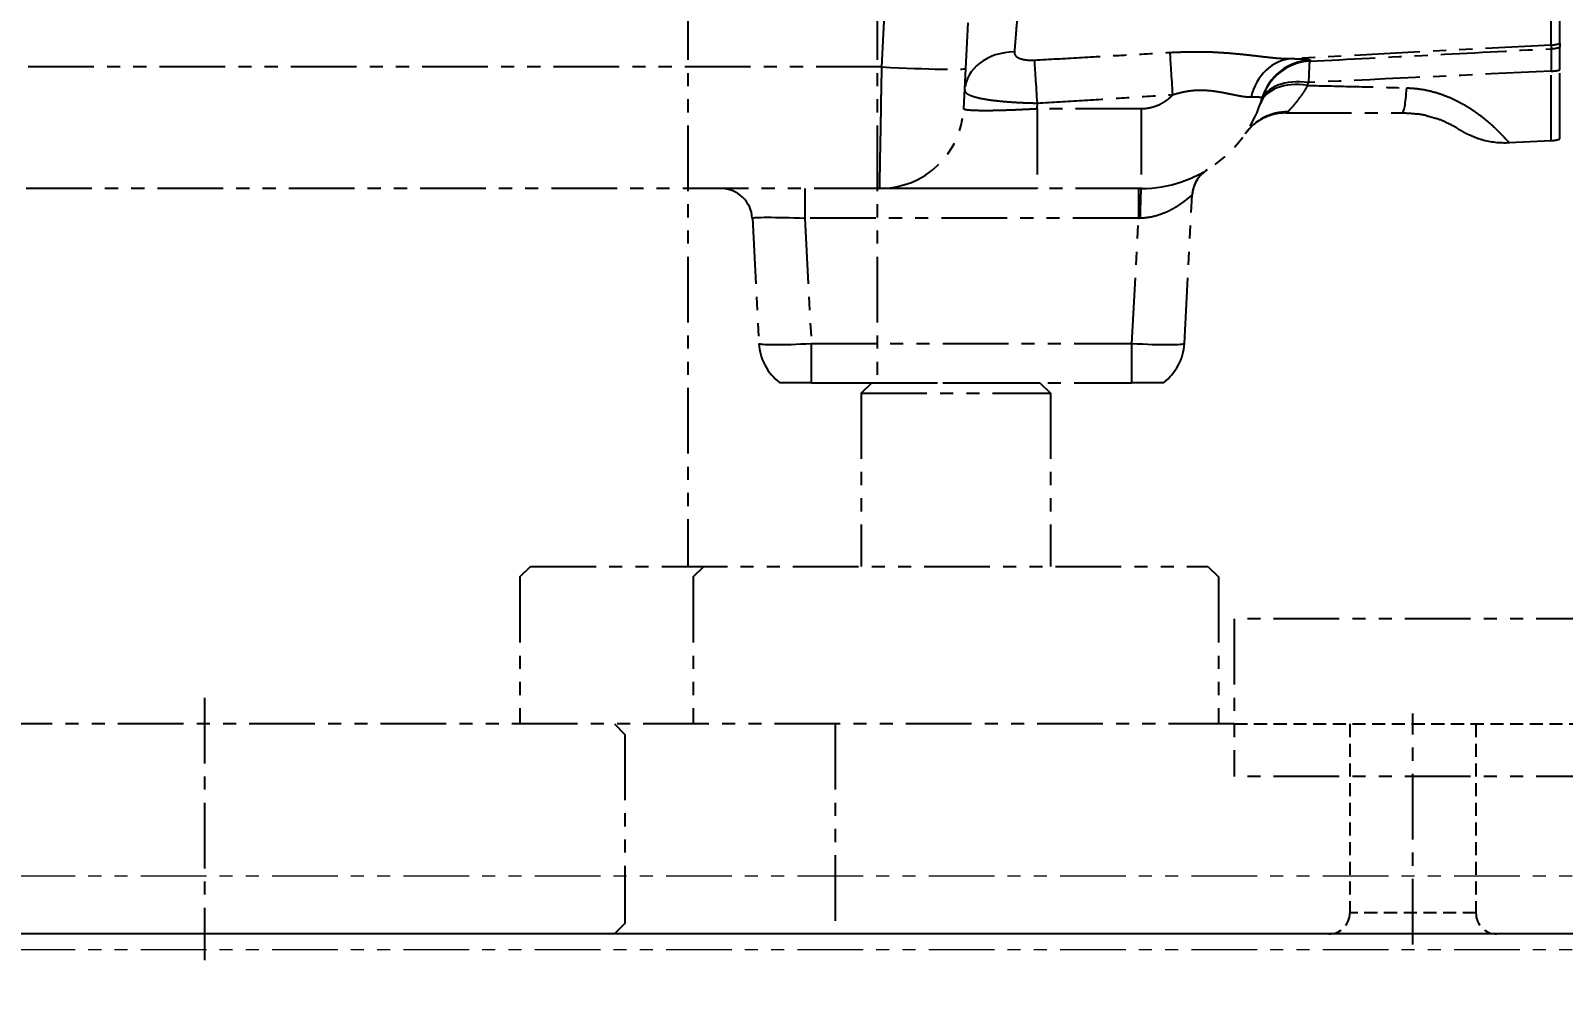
# Model space of a CAD drawing. Header units: inches. Extents: x 0 to 77285, y -118 to 40065.
# Drawn here: x 69452.7 to 69598.5, y 25381.5 to 25473.3 of the extents above; entities that cross this region are included whole.
import ezdxf

# ---------------------------------------------------------------- set-up
doc = ezdxf.new("R2010")
doc.units = ezdxf.units.IN
doc.header["$LTSCALE"] = 5
doc.header["$MEASUREMENT"] = 0
for name, pattern in [('CENTER', [2, 1.25, -0.25, 0.25, -0.25]), ('HIDDEN', [0.375, 0.25, -0.125]), ('PHANTOM', [2.5, 1.25, -0.25, 0.25, -0.25, 0.25, -0.25])]:
    doc.linetypes.add(name, pattern=pattern)
for name, color, linetype in [('11', 1, 'CENTER'), ('22', 2, 'HIDDEN'), ('66', 6, 'PHANTOM'), ('77', 40, 'HIDDEN'), ('B', 123, 'Continuous')]:
    doc.layers.add(name, color=color, linetype=linetype)
doc.layers.add('33', color=3, linetype='PHANTOM', lineweight=9)
doc.styles.add('SCI', font='')
doc.styles.get('SCI').set_extended_font_data('Gulim')
doc.dimstyles.new('SCH', dxfattribs={"dimtxt": 2.5, "dimasz": 2, "dimexe": 1.25, "dimexo": 0.625, "dimtad": 1, "dimdec": 8, "dimtxsty": 'SCI', "dimcen": 2.5, "dimclrd": 4, "dimclre": 4, "dimclrt": 7, "dimadec": 8, "dimazin": 2, "dimtfac": 1, "dimtdec": 8, "dimtmove": 0, "dimatfit": 3, "dimfxl": 1, "dimarcsym": 0})

# ---------------------------------------------------------------- blocks, each defined once
blk = doc.blocks.new('A$C7a536cec')
for p, q in [((228.5, 127), (228.5, 35)), ((246.5, 127), (246.5, 52.5)), ((245, 51.5), (246, 52.5)), ((245, 51.5), (245, 35)), ((245, 51.5), (263, 51.5)), ((246, 52.5), (262, 52.5)), ((262, 52.5), (263, 51.5)), ((263, 51.5), (263, 35)), ((212.5, 34), (213.5, 35)), ((212.5, 34), (212.5, 20)), ((213.5, 35), (278, 35)), ((229, 34), (230, 35)), ((229, 34), (229, 20)), ((278, 35), (279, 34)), ((279, 34), (279, 20)), ((280.5, 30), (280.5, 15)), ((315.5, 30), (280.5, 30)), ((280.5, 20), (84.5, 20)), ((221.5, 20), (222.5, 19)), ((222.5, 19), (222.5, 1)), ((242.5, 20), (242.5, 0)), ((315.5, 15), (280.5, 15)), ((365, 0), (0, 0)), ((222.5, 1), (221.5, 0))]:
    blk.add_line(p, q)
at = {"layer": '11'}
for p, q in [((182.5, 22.5), (182.5, -2.5)), ((297.5, -1), (297.5, 21))]:
    blk.add_line(p, q, dxfattribs=at)
at = {"layer": '22'}
for p, q in [((291.5, 20), (291.5, 2)), ((303.5, 20), (303.5, 2)), ((303.5, 2), (291.5, 2))]:
    blk.add_line(p, q, dxfattribs=at)
for centre, start, end in [((289.5, 2), 270, 0), ((305.5, 2), 180, 270)]:
    blk.add_arc(centre, 2, start, end, dxfattribs=at)
at = {"layer": '77'}
blk.add_line((280.5, 20), (315.5, 20), dxfattribs=at)
blk = doc.blocks.new('A$C70e98cdd')
for p, q in [((64.46, 60.08), (66.03, 90.01)), ((129, 62.33), (129, 71.49)), ((128.16, 62.16), (128.16, 71.44)), ((72.45, 59.94), (72.68, 64.28)), ((97.91, 61.37), (97.91, 61.37)), ((128.16, 62.16), (103.47, 60.87)), ((128.16, 62.16), (128.16, 61.81)), ((129, 62.33), (129, 61.97)), ((129, 59.79), (129, 61.97)), ((64.46, 60.08), (-87.46, 60.08)), ((72.25, 56.08), (72.45, 59.94)), ((128.16, 53.05), (128.16, 59.68)), ((129, 53.22), (129, 59.79)), ((79.24, 56.08), (79.26, 56.63)), ((89.15, 56.08), (79.24, 56.08)), ((79.24, 56.08), (79.24, 48.5)), ((89.15, 56.08), (89.15, 48.5)), ((102.92, 55.7), (114, 55.7)), ((128.16, 53.05), (124.17, 52.84)), ((64.26, 48.5), (-87.25, 48.5)), ((57.12, 48.5), (57.12, 45.66)), ((64.27, 48.5), (64.26, 48.5)), ((64.72, 48.5), (64.39, 48.5)), ((66.94, 48.5), (66, 48.5)), ((68.05, 48.5), (66.94, 48.5)), ((69.33, 48.5), (68.05, 48.5)), ((75.66, 48.5), (73.93, 48.5)), ((89.15, 48.5), (79.24, 48.5)), ((88.88, 48.5), (88.88, 45.66)), ((93.25, 33.74), (93.99, 47.86)), ((52.13, 45.66), (52.75, 33.74)), ((88.88, 45.66), (57.12, 45.66)), ((57.12, 45.66), (57.75, 33.74)), ((88.26, 33.74), (88.88, 45.66)), ((57.75, 33.74), (88.26, 33.74)), ((57.75, 30), (57.75, 33.74)), ((88.26, 30), (88.26, 33.74)), ((57.75, 30), (54.75, 30)), ((57.75, 30), (88.26, 30)), ((91.26, 30), (88.26, 30))]:
    blk.add_line(p, q)
for centre, radius, start, end in [((64.26, 56.5), 8, 270, 357), ((128, 56.05), 3, 273, 289.4712), ((96.99, 47.71), 3, 121.4806, 177), ((49.13, 45.5), 3, 3, 90), ((57.75, 34), 5, 183, 233.1301), ((88.26, 34), 5, 306.8699, 357)]:
    blk.add_arc(centre, radius, start, end)
for centre, major_axis, ratio, start_param, end_param in [((77.33, 57.64), (-4.99, 0.26), 0.776518, 4.80545, 6.283185), ((92.15, 57.17), (-0.31, 4.99), 0.003299, 4.764645, 5.744059), ((107.07, 59.25), (-9.15, 4.03), 0.728897, 0.2636, 0.263662), ((128, 65.15), (-3, 0), 0.999391, 1.623156, 1.910633), ((128, 64.8), (-3, 0), 0.999391, 1.623156, 1.910633), ((64.46, 60.36), (7.99, -0.42), 0.034852, 4.714215, 6.283185), ((79.26, 56.37), (-0.31, 4.99), 0.003232, 4.764649, 5.775868), ((103.73, 55.88), (0.03, 5), 0.857924, 0.067886, 1.303633), ((105.44, 55.63), (-4.79, 1.43), 0.999315, 5.054986, 6.283185), ((105.47, 55.74), (-4.8, 1.4), 0.999318, 5.048176, 6.283185), ((105.22, 54.95), (-4.73, 1.63), 0.642522, 4.984654, 6.283182), ((105.33, 55.29), (-4.76, 1.53), 0.632082, 4.967146, 6.283185), ((94.07, 68.94), (6.38, -15.37), 0.663436, 0.572196, 0.594458), ((-120.42, 44.75), (481.41, 24.39), 0.005659, 1.027927, 1.083037), ((128, 61.61), (-3, 0), 0.644497, 1.623156, 1.910633), ((89.15, 60.5), (12, 0), 1, 4.712413, 5.9996), ((101.82, 52.75), (-5.87, 8.1), 0.492525, 0.588677, 0.588679), ((114, 63.7), (0, -8), 0.07349, 0, 0.792556), ((103.16, 50.87), (-4.12, 2.83), 0.981273, 5.317403, 6.283184), ((105.22, 54.95), (-4.73, 1.63), 0.642522, 6.283182, 6.283185), ((89.15, 45.5), (0, 3), 0.033907, 0, 1.516695), ((57.14, 45.5), (5.02, -0.16), 0.031139, 1.576149, 3.144206), ((88.89, 45.5), (-5.01, -0.16), 0.031141, 4.680109, 4.714027), ((57.75, 34), (-4.99, -0.26), 0.052264, 0, 1.568057), ((88.26, 34), (4.99, -0.26), 0.052264, 4.715128, 6.283185)]:
    blk.add_ellipse(centre, major_axis=major_axis, ratio=ratio, start_param=start_param, end_param=end_param)
for points, knots in [([(77.66, 68.79), (77.63, 68.47), (77.61, 68.15), (77.58, 67.82), (77.55, 67.48), (77.53, 67.13), (77.5, 66.79), (77.47, 66.45), (77.44, 66.12), (77.42, 65.78), (77.39, 65.45), (77.36, 65.13), (77.34, 64.81), (77.31, 64.49), (77.29, 64.18), (77.26, 63.89), (77.24, 63.59), (77.22, 63.3), (77.19, 63.02)], [0.4336286, 0.4336286, 0.4336286, 0.4336286, 0.5, 0.5, 0.5, 0.5714286, 0.5714286, 0.5714286, 0.6428571, 0.6428571, 0.6428571, 0.7142857, 0.7142857, 0.7142857, 0.7857143, 0.7857143, 0.7857143, 0.8571429, 0.8571429, 0.8571429, 0.8571429]), ([(79, 60.73), (80.41, 60.81), (81.83, 60.89), (83.26, 60.97), (84.68, 61.05), (86.11, 61.13), (87.55, 61.21), (88.99, 61.29), (90.44, 61.37), (91.89, 61.46)], [0, 0, 0, 0, 0.333333, 0.333333, 0.333333, 0.666667, 0.666667, 0.666667, 1, 1, 1, 1]), ([(92.38, 61.48), (92.54, 61.49), (92.71, 61.5), (92.87, 61.5), (93.04, 61.51), (93.2, 61.51), (93.37, 61.52)], [0.04761905, 0.04761905, 0.04761905, 0.04761905, 0.0952381, 0.0952381, 0.0952381, 0.14285714, 0.14285714, 0.14285714, 0.14285714]), ([(93.37, 61.52), (93.54, 61.52), (93.7, 61.53), (93.87, 61.53), (94.03, 61.53), (94.2, 61.53), (94.37, 61.53), (94.55, 61.53), (94.73, 61.53), (94.92, 61.53)], [0.1428571, 0.1428571, 0.1428571, 0.1428571, 0.1904762, 0.1904762, 0.1904762, 0.2380952, 0.2380952, 0.2380952, 0.2857143, 0.2857143, 0.2857143, 0.2857143]), ([(94.92, 61.53), (95.12, 61.53), (95.33, 61.52), (95.55, 61.51), (95.77, 61.51), (96.01, 61.5), (96.24, 61.48), (96.47, 61.47), (96.71, 61.46), (96.93, 61.44)], [0.2857143, 0.2857143, 0.2857143, 0.2857143, 0.3333333, 0.3333333, 0.3333333, 0.3809524, 0.3809524, 0.3809524, 0.4285714, 0.4285714, 0.4285714, 0.4285714]), ([(97.58, 61.4), (97.78, 61.38), (97.98, 61.36), (98.17, 61.34), (98.37, 61.32), (98.56, 61.31), (98.74, 61.29)], [0.47619048, 0.47619048, 0.47619048, 0.47619048, 0.52380952, 0.52380952, 0.52380952, 0.57142857, 0.57142857, 0.57142857, 0.57142857]), ([(128.17, 61.74), (128.17, 61.7), (128.17, 61.66), (128.17, 61.59), (128.17, 61.53), (128.17, 61.46), (128.17, 61.37)], [0.1428571, 0.1428571, 0.1428571, 0.1428571, 0.2857143, 0.2857143, 0.2857143, 0.4285714, 0.4285714, 0.4285714, 0.4285714]), ([(64.36, 54.18), (64.36, 54.61), (64.37, 55.06), (64.38, 55.52), (64.39, 55.99), (64.4, 56.47), (64.4, 56.97), (64.41, 57.47), (64.42, 57.98), (64.43, 58.5), (64.44, 59.02), (64.45, 59.55), (64.46, 60.08)], [0.6666667, 0.6666667, 0.6666667, 0.6666667, 0.75, 0.75, 0.75, 0.8333333, 0.8333333, 0.8333333, 0.9166667, 0.9166667, 0.9166667, 1, 1, 1, 1]), ([(77.19, 61.14), (77.22, 61.11), (77.26, 61.08), (77.3, 61.04), (77.34, 61.01), (77.38, 60.99), (77.43, 60.96)], [0.25, 0.25, 0.25, 0.25, 0.3333333, 0.3333333, 0.3333333, 0.4166667, 0.4166667, 0.4166667, 0.4166667]), ([(77.43, 60.96), (77.48, 60.93), (77.54, 60.91), (77.59, 60.89), (77.65, 60.86), (77.71, 60.84), (77.78, 60.83)], [0.4166667, 0.4166667, 0.4166667, 0.4166667, 0.5, 0.5, 0.5, 0.5833333, 0.5833333, 0.5833333, 0.5833333]), ([(77.78, 60.83), (77.85, 60.81), (77.92, 60.79), (77.99, 60.78), (78.06, 60.77), (78.13, 60.76), (78.21, 60.75), (78.29, 60.74), (78.37, 60.73), (78.46, 60.73)], [0.5833333, 0.5833333, 0.5833333, 0.5833333, 0.6666667, 0.6666667, 0.6666667, 0.75, 0.75, 0.75, 0.8333333, 0.8333333, 0.8333333, 0.8333333]), ([(78.46, 60.73), (78.54, 60.73), (78.63, 60.72), (78.72, 60.72), (78.82, 60.72), (78.91, 60.73), (79, 60.73)], [0.8333333, 0.8333333, 0.8333333, 0.8333333, 0.9166667, 0.9166667, 0.9166667, 1, 1, 1, 1]), ([(99.29, 61.23), (99.47, 61.21), (99.64, 61.19), (99.82, 61.17), (99.99, 61.15), (100.17, 61.13), (100.33, 61.11)], [0.61904762, 0.61904762, 0.61904762, 0.61904762, 0.66666667, 0.66666667, 0.66666667, 0.71428571, 0.71428571, 0.71428571, 0.71428571]), ([(100.33, 61.11), (100.5, 61.09), (100.66, 61.07), (100.82, 61.05), (100.98, 61.04), (101.14, 61.02), (101.3, 61)], [0.71428571, 0.71428571, 0.71428571, 0.71428571, 0.76190476, 0.76190476, 0.76190476, 0.80952381, 0.80952381, 0.80952381, 0.80952381]), ([(101.3, 61), (101.47, 60.98), (101.63, 60.97), (101.8, 60.95), (101.98, 60.93), (102.15, 60.92), (102.34, 60.91), (102.52, 60.89), (102.7, 60.88), (102.89, 60.87), (103.08, 60.87), (103.27, 60.86), (103.47, 60.87)], [0.8095238, 0.8095238, 0.8095238, 0.8095238, 0.8571429, 0.8571429, 0.8571429, 0.9047619, 0.9047619, 0.9047619, 0.952381, 0.952381, 0.952381, 1, 1, 1, 1]), ([(105.16, 60.54), (105.16, 60.49), (105.15, 60.43), (105.14, 60.35), (105.14, 60.27), (105.13, 60.17), (105.13, 60.05)], [0.1666667, 0.1666667, 0.1666667, 0.1666667, 0.3333333, 0.3333333, 0.3333333, 0.5, 0.5, 0.5, 0.5]), ([(128.17, 61.07), (128.17, 60.95), (128.17, 60.82), (128.17, 60.68), (128.17, 60.54), (128.17, 60.38), (128.17, 60.22)], [0.5714286, 0.5714286, 0.5714286, 0.5714286, 0.7142857, 0.7142857, 0.7142857, 0.8571429, 0.8571429, 0.8571429, 0.8571429]), ([(73.72, 57.12), (73.9, 57.08), (74.09, 57.05), (74.3, 57.01), (74.51, 56.98), (74.73, 56.94), (74.96, 56.91)], [0.4166667, 0.4166667, 0.4166667, 0.4166667, 0.5, 0.5, 0.5, 0.5833333, 0.5833333, 0.5833333, 0.5833333]), ([(74.96, 56.91), (75.2, 56.88), (75.45, 56.86), (75.7, 56.83), (75.95, 56.8), (76.22, 56.78), (76.49, 56.76), (76.77, 56.74), (77.06, 56.72), (77.36, 56.7)], [0.5833333, 0.5833333, 0.5833333, 0.5833333, 0.6666667, 0.6666667, 0.6666667, 0.75, 0.75, 0.75, 0.8333333, 0.8333333, 0.8333333, 0.8333333]), ([(79.26, 56.63), (80.68, 56.72), (82.09, 56.81), (83.52, 56.89), (84.94, 56.98), (86.37, 57.07), (87.81, 57.16), (89.25, 57.25), (90.7, 57.34), (92.15, 57.44)], [0, 0, 0, 0, 0.333333, 0.333333, 0.333333, 0.666667, 0.666667, 0.666667, 1, 1, 1, 1]), ([(91.92, 57.2), (91.89, 57.16), (91.85, 57.13), (91.82, 57.1), (91.73, 57.02), (91.64, 56.94), (91.54, 56.87)], [0.0990657, 0.0990657, 0.0990657, 0.0990657, 0.1428571, 0.1428571, 0.1428571, 0.249298, 0.249298, 0.249298, 0.249298]), ([(94.68, 57.87), (94.82, 57.88), (94.97, 57.87), (95.12, 57.87), (95.26, 57.86), (95.41, 57.85), (95.55, 57.84)], [0.33333333, 0.33333333, 0.33333333, 0.33333333, 0.38095238, 0.38095238, 0.38095238, 0.42857143, 0.42857143, 0.42857143, 0.42857143]), ([(104.96, 58.32), (104.83, 58.07), (104.7, 57.85), (104.57, 57.63), (104.43, 57.42), (104.29, 57.23), (104.16, 57.06), (104.04, 56.88), (103.91, 56.73), (103.8, 56.59)], [0, 0, 0, 0, 0.1666667, 0.1666667, 0.1666667, 0.3333333, 0.3333333, 0.3333333, 0.5, 0.5, 0.5, 0.5]), ([(114.42, 58.08), (114.77, 58.07), (115.12, 58.05), (115.47, 58), (115.82, 57.96), (116.17, 57.9), (116.52, 57.82)], [0, 0, 0, 0, 0.03703704, 0.03703704, 0.03703704, 0.07407407, 0.07407407, 0.07407407, 0.07407407]), ([(117.57, 57.53), (117.91, 57.41), (118.26, 57.28), (118.6, 57.13), (118.94, 56.98), (119.28, 56.81), (119.61, 56.63), (119.94, 56.45), (120.26, 56.26), (120.57, 56.06), (120.88, 55.85), (121.17, 55.64), (121.45, 55.43), (121.73, 55.22), (121.99, 55), (122.23, 54.79)], [0.1111111, 0.1111111, 0.1111111, 0.1111111, 0.1481481, 0.1481481, 0.1481481, 0.1851852, 0.1851852, 0.1851852, 0.2222222, 0.2222222, 0.2222222, 0.2592593, 0.2592593, 0.2592593, 0.2962963, 0.2962963, 0.2962963, 0.2962963]), ([(73.49, 55.92), (73.33, 55.92), (73.18, 55.93), (73.05, 55.93), (72.92, 55.94), (72.8, 55.95), (72.7, 55.96)], [0.6153846, 0.6153846, 0.6153846, 0.6153846, 0.6923077, 0.6923077, 0.6923077, 0.7692308, 0.7692308, 0.7692308, 0.7692308]), ([(76.76, 55.96), (76.49, 55.95), (76.23, 55.94), (75.99, 55.94), (75.74, 55.93), (75.5, 55.92), (75.26, 55.92)], [0.2307692, 0.2307692, 0.2307692, 0.2307692, 0.3076923, 0.3076923, 0.3076923, 0.3846154, 0.3846154, 0.3846154, 0.3846154]), ([(78.39, 56.03), (78.11, 56.02), (77.84, 56.01), (77.56, 55.99), (77.29, 55.98), (77.02, 55.97), (76.76, 55.96)], [0.0769231, 0.0769231, 0.0769231, 0.0769231, 0.1538462, 0.1538462, 0.1538462, 0.2307692, 0.2307692, 0.2307692, 0.2307692]), ([(77.36, 56.7), (77.66, 56.69), (77.97, 56.67), (78.29, 56.66), (78.61, 56.65), (78.94, 56.64), (79.26, 56.63)], [0.8333333, 0.8333333, 0.8333333, 0.8333333, 0.9166667, 0.9166667, 0.9166667, 1, 1, 1, 1]), ([(102.92, 55.7), (102.37, 55.7), (101.82, 55.6), (100.81, 55.25), (100.34, 54.98), (99.58, 54.37), (99.26, 54.02), (99.04, 53.7)], [0, 0, 0, 0, 0.1723551, 0.1723551, 0.3399403, 0.3399403, 0.4991753, 0.4991753, 0.4991753, 0.4991753]), ([(103.8, 56.59), (103.69, 56.46), (103.58, 56.33), (103.49, 56.23), (103.39, 56.13), (103.31, 56.04), (103.25, 55.97)], [0.5, 0.5, 0.5, 0.5, 0.6666667, 0.6666667, 0.6666667, 0.8333333, 0.8333333, 0.8333333, 0.8333333]), ([(64.31, 51.83), (64.32, 52.18), (64.33, 52.55), (64.33, 52.94), (64.34, 53.34), (64.35, 53.75), (64.36, 54.18)], [0.5, 0.5, 0.5, 0.5, 0.5833333, 0.5833333, 0.5833333, 0.6666667, 0.6666667, 0.6666667, 0.6666667]), ([(124.17, 52.84), (123.31, 52.8), (122.42, 52.89), (121.19, 53.24), (120.79, 53.39), (120.22, 53.65), (120.03, 53.74), (119.76, 53.9), (119.67, 53.95), (119.55, 54.02), (119.52, 54.04), (119.47, 54.07), (119.46, 54.08), (119.45, 54.09), (119.45, 54.09), (119.44, 54.09), (119.44, 54.09), (119.44, 54.09), (119.44, 54.09), (119.43, 54.1), (119.43, 54.1), (119.42, 54.1), (119.42, 54.1), (119.42, 54.11), (119.42, 54.11), (119.41, 54.11), (119.41, 54.11), (119.41, 54.11), (119.41, 54.11), (119.41, 54.11), (119.41, 54.11), (119.41, 54.11), (119.41, 54.11), (119.41, 54.11)], [0, 0, 0, 0, 0.2594147, 0.2594147, 0.3855563, 0.3855563, 0.4476768, 0.4476768, 0.4787442, 0.4787442, 0.490396, 0.490396, 0.4945491, 0.4945491, 0.4953519, 0.4953519, 0.4961565, 0.4961565, 0.4977894, 0.4977894, 0.5043446, 0.5043446, 0.5171471, 0.5171471, 0.5267464, 0.5267464, 0.5303462, 0.5303462, 0.5305462, 0.5305462, 0.5306462, 0.5306462, 0.5306962, 0.5306962, 0.5306962, 0.5306962]), ([(122.23, 54.79), (122.47, 54.59), (122.69, 54.39), (122.88, 54.2), (123.08, 54.01), (123.26, 53.83), (123.41, 53.68)], [0.2962963, 0.2962963, 0.2962963, 0.2962963, 0.33333333, 0.33333333, 0.33333333, 0.37037037, 0.37037037, 0.37037037, 0.37037037]), ([(64.27, 49.37), (64.28, 49.56), (64.28, 49.78), (64.28, 50.02), (64.29, 50.27), (64.29, 50.55), (64.3, 50.85)], [0.25, 0.25, 0.25, 0.25, 0.3333333, 0.3333333, 0.3333333, 0.4166667, 0.4166667, 0.4166667, 0.4166667]), ([(73.93, 48.5), (72.42, 48.5), (70.98, 48.5), (69.6, 48.5), (69.46, 48.5), (69.33, 48.5)], [0, 0, 0, 0, 0.4850431, 0.4850431, 0.5383916, 0.5383916, 0.5383916, 0.5383916]), ([(94.32, 49.09), (94.17, 48.8), (94.07, 48.48), (94.01, 48.08), (94, 48.01), (93.99, 47.92), (93.99, 47.91), (93.99, 47.89), (93.99, 47.89), (93.99, 47.88), (93.99, 47.88), (93.99, 47.88), (93.99, 47.88), (93.99, 47.88), (93.99, 47.87), (93.99, 47.87), (93.99, 47.87), (93.99, 47.87), (93.99, 47.87), (93.99, 47.87), (93.99, 47.87), (93.99, 47.87)], [0, 0, 0, 0, 0.0972926, 0.0972926, 0.1208856, 0.1208856, 0.1238106, 0.1238106, 0.1252175, 0.1252175, 0.1258214, 0.1258214, 0.1264258, 0.1264258, 0.1276422, 0.1276422, 0.132501, 0.132501, 0.1383492, 0.1383492, 0.1411345, 0.1411345, 0.1411345, 0.1411345]), ([(92.93, 47.04), (92.84, 46.98), (92.74, 46.91), (92.63, 46.84), (92.53, 46.77), (92.41, 46.7), (92.27, 46.62), (92.14, 46.54), (91.99, 46.46), (91.83, 46.38), (91.67, 46.3), (91.49, 46.22), (91.31, 46.15)], [0.5294118, 0.5294118, 0.5294118, 0.5294118, 0.5882353, 0.5882353, 0.5882353, 0.6470588, 0.6470588, 0.6470588, 0.7058824, 0.7058824, 0.7058824, 0.7647059, 0.7647059, 0.7647059, 0.7647059]), ([(93.77, 47.69), (93.73, 47.66), (93.69, 47.63), (93.65, 47.59), (93.6, 47.56), (93.55, 47.52), (93.5, 47.48)], [0.2352941, 0.2352941, 0.2352941, 0.2352941, 0.2941176, 0.2941176, 0.2941176, 0.3529412, 0.3529412, 0.3529412, 0.3529412]), ([(93.97, 47.86), (93.96, 47.85), (93.95, 47.84), (93.93, 47.83), (93.91, 47.81), (93.89, 47.79), (93.86, 47.77), (93.83, 47.75), (93.8, 47.72), (93.77, 47.69)], [0.0588235, 0.0588235, 0.0588235, 0.0588235, 0.1176471, 0.1176471, 0.1176471, 0.1764706, 0.1764706, 0.1764706, 0.2352941, 0.2352941, 0.2352941, 0.2352941])]:
    blk.add_open_spline(points, degree=3, knots=knots)
for points in [[(77.19, 63.02), (77.17, 62.74), (77.15, 62.48), (77.13, 62.23)], [(77.13, 62.23), (77.11, 61.98), (77.09, 61.74), (77.07, 61.53)], [(77.07, 61.53), (77.07, 61.47), (77.07, 61.43), (77.08, 61.38)], [(77.08, 61.38), (77.09, 61.34), (77.1, 61.3), (77.12, 61.26)], [(91.89, 61.46), (92.05, 61.47), (92.21, 61.47), (92.38, 61.48)], [(96.93, 61.44), (97.15, 61.43), (97.37, 61.41), (97.58, 61.4)], [(97.31, 61.42), (97.31, 61.42), (97.31, 61.42), (97.31, 61.42)], [(98.74, 61.29), (98.93, 61.27), (99.11, 61.25), (99.29, 61.23)], [(105.18, 60.62), (108.96, 60.82), (116.56, 61.21), (124.27, 61.61), (128.16, 61.81)], [(128.16, 61.81), (128.16, 61.8), (128.16, 61.78), (128.17, 61.74)], [(128.17, 61.37), (128.17, 61.28), (128.17, 61.18), (128.17, 61.07)], [(77.12, 61.26), (77.14, 61.22), (77.16, 61.18), (77.19, 61.14)], [(103.47, 60.87), (103.63, 60.87), (103.92, 60.86), (104.3, 60.85), (104.61, 60.84), (104.86, 60.82), (105.05, 60.8), (105.18, 60.77), (105.22, 60.75), (105.21, 60.73)], [(105.13, 60.05), (105.12, 59.94), (105.12, 59.8), (105.11, 59.66)], [(105.18, 60.62), (105.17, 60.61), (105.17, 60.58), (105.16, 60.54)], [(105.19, 60.66), (105.19, 60.65), (105.18, 60.63), (105.18, 60.62)], [(105.2, 60.7), (105.2, 60.68), (105.19, 60.67), (105.19, 60.66)], [(105.21, 60.73), (105.21, 60.72), (105.2, 60.71), (105.2, 60.7)], [(128.17, 60.22), (128.16, 60.05), (128.16, 59.87), (128.16, 59.68)], [(105.09, 59.16), (105.08, 58.98), (105.08, 58.79), (105.07, 58.59)], [(105.11, 59.66), (105.1, 59.51), (105.1, 59.34), (105.09, 59.16)], [(72.34, 57.9), (72.34, 57.84), (72.36, 57.77), (72.39, 57.72)], [(72.39, 57.72), (72.43, 57.66), (72.49, 57.6), (72.56, 57.55)], [(72.56, 57.55), (72.64, 57.49), (72.73, 57.44), (72.85, 57.39)], [(72.85, 57.39), (72.96, 57.34), (73.09, 57.3), (73.23, 57.25)], [(73.23, 57.25), (73.38, 57.21), (73.54, 57.16), (73.72, 57.12)], [(92.15, 57.44), (92.08, 57.35), (92, 57.27), (91.92, 57.2)], [(92.15, 57.44), (92.22, 57.46), (92.28, 57.48), (92.35, 57.49)], [(92.35, 57.49), (92.41, 57.51), (92.47, 57.53), (92.53, 57.55)], [(92.53, 57.55), (92.65, 57.58), (92.77, 57.61), (92.89, 57.64)], [(92.89, 57.64), (92.94, 57.65), (92.99, 57.66), (93.03, 57.68)], [(93.03, 57.68), (93.1, 57.69), (93.17, 57.71), (93.24, 57.72)], [(93.24, 57.72), (93.36, 57.74), (93.47, 57.76), (93.58, 57.78)], [(93.58, 57.78), (93.69, 57.8), (93.8, 57.81), (93.92, 57.83)], [(93.92, 57.83), (93.96, 57.83), (94.01, 57.84), (94.05, 57.84)], [(94.05, 57.84), (94.12, 57.85), (94.2, 57.85), (94.27, 57.86)], [(94.27, 57.86), (94.4, 57.87), (94.54, 57.87), (94.68, 57.87)], [(95.55, 57.84), (95.69, 57.83), (95.82, 57.82), (95.95, 57.8)], [(95.95, 57.8), (96.08, 57.78), (96.21, 57.77), (96.33, 57.75)], [(96.33, 57.75), (96.45, 57.73), (96.56, 57.71), (96.68, 57.69)], [(96.68, 57.69), (96.79, 57.67), (96.9, 57.65), (97.02, 57.63)], [(97.02, 57.63), (97.13, 57.61), (97.24, 57.59), (97.34, 57.56)], [(97.34, 57.56), (97.42, 57.55), (97.49, 57.53), (97.56, 57.52)], [(97.56, 57.52), (97.59, 57.51), (97.63, 57.51), (97.66, 57.5)], [(97.66, 57.5), (97.76, 57.48), (97.86, 57.46), (97.96, 57.44)], [(97.96, 57.44), (98.06, 57.42), (98.16, 57.4), (98.26, 57.38)], [(98.26, 57.38), (98.36, 57.36), (98.46, 57.34), (98.57, 57.32)], [(98.57, 57.32), (98.68, 57.3), (98.79, 57.28), (98.9, 57.27)], [(98.9, 57.27), (99.01, 57.25), (99.13, 57.24), (99.24, 57.23)], [(99.24, 57.23), (99.36, 57.22), (99.48, 57.22), (99.6, 57.22)], [(99.6, 57.22), (99.7, 57.22), (99.79, 57.22), (99.87, 57.23)], [(99.87, 57.23), (99.96, 57.23), (100.04, 57.23), (100.11, 57.22)], [(100.11, 57.22), (100.18, 57.22), (100.24, 57.22), (100.3, 57.22)], [(100.3, 57.22), (100.36, 57.22), (100.41, 57.21), (100.45, 57.21)], [(100.45, 57.21), (100.5, 57.21), (100.54, 57.2), (100.57, 57.19)], [(100.57, 57.19), (100.6, 57.19), (100.63, 57.18), (100.65, 57.17)], [(100.65, 57.17), (100.67, 57.16), (100.68, 57.15), (100.67, 57.14)], [(104.96, 58.32), (106.46, 58.28), (109.54, 58.21), (112.77, 58.13), (114.42, 58.08)], [(116.52, 57.82), (116.87, 57.74), (117.22, 57.64), (117.57, 57.53)], [(72.3, 56.03), (72.26, 56.05), (72.24, 56.06), (72.25, 56.08)], [(72.45, 55.99), (72.38, 56.01), (72.33, 56.02), (72.3, 56.03)], [(72.7, 55.96), (72.6, 55.97), (72.52, 55.98), (72.45, 55.99)], [(74.01, 55.91), (73.82, 55.91), (73.65, 55.91), (73.49, 55.92)], [(74.6, 55.91), (74.39, 55.91), (74.19, 55.91), (74.01, 55.91)], [(75.26, 55.92), (75.03, 55.91), (74.81, 55.91), (74.6, 55.91)], [(79.24, 56.08), (78.95, 56.06), (78.67, 56.05), (78.39, 56.03)], [(89.65, 56.11), (89.49, 56.09), (89.32, 56.08), (89.15, 56.08)], [(89.68, 56.12), (89.67, 56.12), (89.66, 56.11), (89.65, 56.11)], [(90.14, 56.21), (89.99, 56.17), (89.84, 56.14), (89.68, 56.12)], [(90.19, 56.22), (90.18, 56.21), (90.16, 56.21), (90.14, 56.21)], [(90.61, 56.36), (90.47, 56.3), (90.34, 56.26), (90.19, 56.22)], [(90.68, 56.38), (90.65, 56.37), (90.63, 56.36), (90.61, 56.36)], [(91.04, 56.55), (90.92, 56.49), (90.8, 56.43), (90.68, 56.38)], [(91.12, 56.6), (91.1, 56.59), (91.07, 56.57), (91.04, 56.55)], [(91.44, 56.8), (91.34, 56.73), (91.23, 56.66), (91.12, 56.6)], [(91.54, 56.87), (91.51, 56.85), (91.48, 56.83), (91.44, 56.8)], [(102.98, 55.71), (102.96, 55.7), (102.94, 55.7), (102.92, 55.7)], [(103.04, 55.75), (103.02, 55.73), (103, 55.72), (102.98, 55.71)], [(103.1, 55.8), (103.08, 55.78), (103.06, 55.76), (103.04, 55.75)], [(103.25, 55.97), (103.19, 55.9), (103.14, 55.84), (103.1, 55.8)], [(114, 55.7), (114.2, 55.7), (114.39, 55.69), (114.59, 55.68)], [(114.59, 55.68), (114.78, 55.67), (114.97, 55.65), (115.17, 55.63)], [(115.17, 55.63), (115.26, 55.62), (115.35, 55.61), (115.44, 55.6)], [(116.34, 55.42), (116.06, 55.49), (115.75, 55.55), (115.44, 55.6)], [(116.34, 55.42), (116.53, 55.38), (116.71, 55.33), (116.88, 55.28)], [(116.88, 55.28), (116.96, 55.25), (117.04, 55.23), (117.12, 55.2)], [(118.16, 54.8), (117.87, 54.93), (117.52, 55.07), (117.12, 55.2)], [(118.16, 54.8), (118.21, 54.77), (118.26, 54.75), (118.31, 54.72)], [(119.29, 54.19), (119.13, 54.29), (118.82, 54.48), (118.31, 54.72)], [(119.29, 54.19), (119.31, 54.17), (119.33, 54.16), (119.35, 54.15)], [(119.35, 54.15), (119.38, 54.13), (119.4, 54.12), (119.41, 54.11)], [(119.41, 54.11), (119.42, 54.11), (119.42, 54.11), (119.42, 54.11)], [(123.41, 53.68), (123.56, 53.52), (123.69, 53.38), (123.79, 53.26)], [(123.79, 53.26), (123.9, 53.15), (123.98, 53.05), (124.05, 52.98)], [(124.05, 52.98), (124.11, 52.92), (124.14, 52.87), (124.16, 52.85)], [(124.16, 52.85), (124.17, 52.85), (124.17, 52.84), (124.17, 52.84)], [(124.17, 52.84), (124.17, 52.84), (124.17, 52.84), (124.17, 52.84)], [(64.3, 50.85), (64.3, 51.15), (64.31, 51.48), (64.31, 51.83)], [(64.26, 48.89), (64.27, 49.02), (64.27, 49.18), (64.27, 49.37)], [(64.26, 48.6), (64.26, 48.67), (64.26, 48.76), (64.26, 48.89)], [(64.26, 48.5), (64.26, 48.5), (64.26, 48.53), (64.26, 48.6)], [(64.39, 48.5), (64.33, 48.5), (64.29, 48.5), (64.27, 48.5)], [(66, 48.5), (65.44, 48.5), (65.01, 48.5), (64.72, 48.5)], [(79.24, 48.5), (78.03, 48.5), (76.82, 48.5), (75.66, 48.5)], [(93.15, 47.2), (93.09, 47.15), (93.01, 47.1), (92.93, 47.04)], [(93.34, 47.35), (93.28, 47.3), (93.22, 47.26), (93.15, 47.2)], [(93.5, 47.48), (93.45, 47.43), (93.4, 47.39), (93.34, 47.35)], [(93.99, 47.86), (93.99, 47.87), (93.98, 47.87), (93.97, 47.86)], [(89.62, 45.71), (89.43, 45.68), (89.24, 45.67), (89.05, 45.66)], [(90.19, 45.8), (90, 45.76), (89.81, 45.73), (89.62, 45.71)], [(90.76, 45.95), (90.57, 45.89), (90.38, 45.84), (90.19, 45.8)], [(91.31, 46.15), (91.13, 46.08), (90.94, 46.01), (90.76, 45.95)]]:
    blk.add_open_spline(points, degree=3)
blk = doc.blocks.new('A$Cb4de0983')
at = {"layer": '66'}
for name, p in [('A$C70e98cdd', (0, 22.5)), ('A$C7a536cec', (-182.5, 0))]:
    blk.add_blockref(name, p, dxfattribs=at)
blk = doc.blocks.new('A$C5c95b51b')
for p, q in [((466.01, 105.5), (0, 105.5)), ((466.01, 98.5), (0, 98.5))]:
    blk.add_line(p, q)
at = {"layer": 'B'}
blk.add_line((466.01, 100), (0, 100), dxfattribs=at)
blk = doc.blocks.new('*D845')
at = {"color": 4, "lineweight": -2, "transparency": 16777216}
for p, q in [((69285.72, 25381.36), (69285.72, 25597.98)), ((69652.72, 25381.36), (69652.72, 25597.98)), ((69295.72, 25591.73), (69642.72, 25591.73))]:
    blk.add_line(p, q, dxfattribs=at)
at = {"color": 4, "transparency": 16777216}
for points in [[(69295.72, 25593.4), (69295.72, 25590.07), (69285.72, 25591.73)], [(69642.72, 25593.4), (69642.72, 25590.07), (69652.72, 25591.73)]]:
    blk.add_solid(points, dxfattribs=at)
at = {"layer": 'Defpoints', "color": 0, "transparency": 16777216}
for p in [(69652.72, 25591.73), (69285.72, 25378.23, -2129.45), (69652.72, 25378.23, -2129.45)]:
    blk.add_point(p, dxfattribs=at)
at = {"color": 7, "transparency": 16777216, "insert": (69469.22, 25601.27), "char_height": 12.5, "attachment_point": 5, "style": 'SCI'}
blk.add_mtext('367', dxfattribs=at)

msp = doc.modelspace()

# ---------------------------------------------------------------- block references
msp.add_blockref('A$Cb4de0983', (69469.22286911, 25387.23021317, -2129.44904594))
at = {"layer": '33'}
msp.add_blockref('A$C5c95b51b', (69253.37938775, 25287.23021317, 0), dxfattribs=at)

# ---------------------------------------------------------------- dimensions: what is measured, and where the dimension line sits
dim = msp.add_linear_dim(base=(69652.7228691058, 25591.7326379582), p1=(69285.7228691058, 25378.2302131725, -2129.4490459262), p2=(69652.7228691058, 25378.2302131725, -2129.4490459262), dimstyle='SCH', override={"dimscale": 5})
dim.commit()
dim.dimension.update_dxf_attribs({"geometry": '*D845', "text_midpoint": (69469.2228691058, 25601.2740826986)})

doc.saveas('drawing.dxf')
